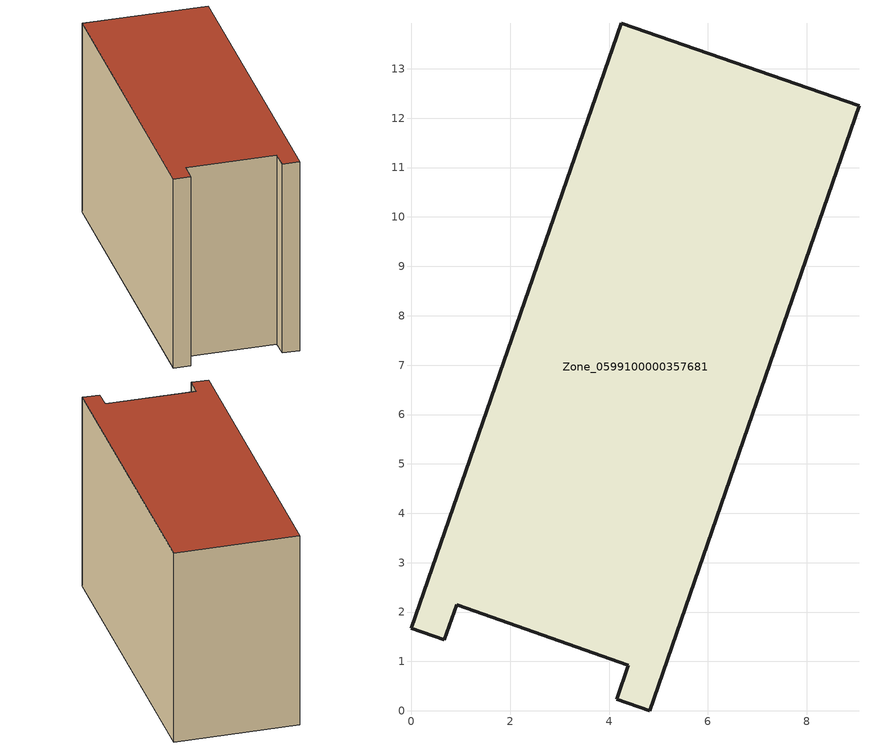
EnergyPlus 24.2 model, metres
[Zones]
Zone_0599100000357681
 floor ground (C_G): 4.39,0.93 0.91,2.15 0.66,1.44 0,1.67 4.25,13.92 9.06,12.25 4.82,0 4.15,0.24 z0
 wall outside (C_F): 0.91,2.15 4.39,0.93 4.15,0.24 4.82,0 9.06,12.25 4.25,13.92 0,1.67 0.66,1.44 0.91,2.15 z0:8.39
 roof outside (C_R): 4.82,0 9.06,12.25 4.25,13.92 0,1.67 0.66,1.44 0.91,2.15 4.39,0.93 4.15,0.24 z8.39
[BUILDING]
Pand.0599100000357681: North Axis=0; Terrain=City; Loads Convergence Tolerance Value=0.04; Temperature Convergence Tolerance Value=0.4; Solar Distribution=FullExterior; Maximum Number of Warmup Days=25; Minimum Number of Warmup Days=1
[Site:Location]
Rotterdam.The.Hague.AP_ZH_NLD Design_Conditions: Latitude=51.96; Longitude=4.45; Time Zone=1; Elevation=-4.5
[SITE:GROUNDTEMPERATURE:BUILDINGSURFACE]
18, 18, 18, 18, 18, 18, 18, 18, 18, 18, 18, 18
[MATERIAL] Thermal Absorptance=0.9; Solar Absorptance=0.7; Visible Absorptance=0.7
Name | Roughness | Thickness | Conductivity | Density | Specific Heat
G.TI.1992-2005 | MediumSmooth | 0.15 | 0.06 | 540 | 1210
F.TI.1992-2005 | Rough | 0.3 | 0.12 | 1920 | 840
R.TI.1992-2005 | MediumRough | 0.2 | 0.08 | 1500 | 1000
[CONSTRUCTION]
C_G: G.TI.1992-2005
C_F: F.TI.1992-2005
C_R: R.TI.1992-2005
[ZONE]
Zone_0599100000357681: Type=1; Multiplier=1; Ceiling Height=Autocalculate; Volume=Autocalculate; Floor Area=autocalculate; Part of Total Floor Area=Yes
[ZONEINFILTRATION:DESIGNFLOWRATE]
Infil_Zone_0599100000357681: Zone or ZoneList or Space or SpaceList=Zone_0599100000357681; Schedule=AlwaysOn; Design Flow Rate Calculation Method=Flow/Area; Flow Rate per Floor Area=0.0015; Constant Term Coefficient=1; Temperature Term Coefficient=0; Velocity Term Coefficient=0; Velocity Squared Term Coefficient=0
[HVACTEMPLATE:ZONE:IDEALLOADSAIRSYSTEM]
Zone_0599100000357681: Maximum Heating Supply Air Temperature=50; Minimum Cooling Supply Air Temperature=13; Maximum Heating Supply Air Humidity Ratio=0.0156; Minimum Cooling Supply Air Humidity Ratio=0.0077; Heating Limit=NoLimit; Cooling Limit=NoLimit; Dehumidification Control Type=ConstantSensibleHeatRatio; Cooling Sensible Heat Ratio=0.7; Dehumidification Setpoint=60; Humidification Control Type=None; Humidification Setpoint=30; Outdoor Air Method=None; Outdoor Air Flow Rate per Person=0.00944; Outdoor Air Flow Rate per Zone Floor Area=0; Outdoor Air Flow Rate per Zone=0; Demand Controlled Ventilation Type=None; Outdoor Air Economizer Type=NoEconomizer; Heat Recovery Type=None; Sensible Heat Recovery Effectiveness=0.7; Latent Heat Recovery Effectiveness=0.65
[ZONECONTROL:THERMOSTAT]
ThermostatControl_Zone_0599100000357681: Zone or ZoneList=Zone_0599100000357681; Control Type Schedule=DualSetpointControlType; Control 1=Thermostat_Zone_0599100000357681; Temperature Difference Between Cutout And Setpoint=0
[THERMOSTATSETPOINT:DUALSETPOINT]
Thermostat_Zone_0599100000357681: Heating Setpoint Temperature Schedule=HeatingSetpoint_Zone_0599100000357681; Cooling Setpoint Temperature Schedule=CoolingSetpoint_Zone_0599100000357681
[SCHEDULE:COMPACT]
HeatingSetpoint_Zone_0599100000357681: Through: 12/31, For: AllDays, Until: 24:00, 21
CoolingSetpoint_Zone_0599100000357681: Through: 12/31, For: AllDays, Until: 24:00, 24
DualSetpointControlType: Through: 12/31, For: AllDays, Until: 24:00, 4
AlwaysOn: Through: 12/31, For: AllDays, Until: 24:00, 1
